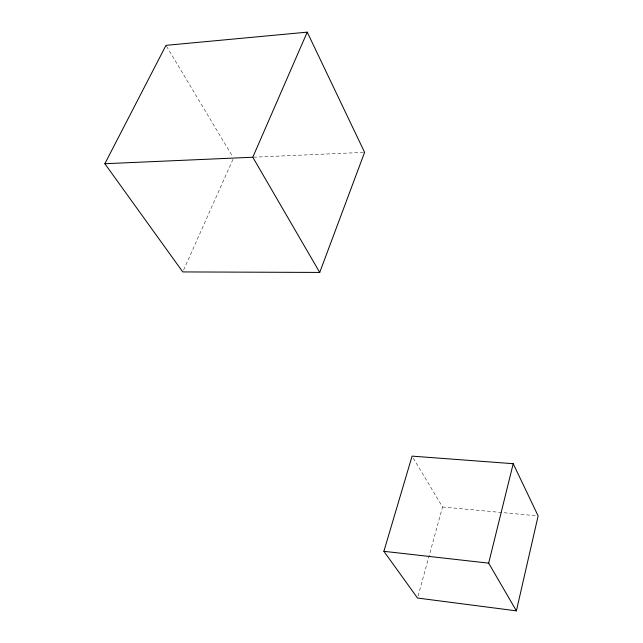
<?xml version="1.0" encoding="UTF-8"?>
<svg xmlns="http://www.w3.org/2000/svg" width="643" height="643" viewBox="0 0 643 643"><rect width="100%" height="100%" fill="white"/><g stroke="black" fill="none" stroke-linecap="round" stroke-linejoin="round"><path stroke-width="0.48" stroke-dasharray="3.21 2.41" d="M418.054 596.101L442.545 506.989L413.095 457.824M183.577 270.108L233.112 158.99M253.527 157.205L363.592 152.383M442.545 506.989L536.149 515.734M166.497 46.208L232.485 156.362"/><path stroke-width="0.96" d="M516.393 610.85L538.135 515.919L513.21 463.699L412.083 456.136L383.887 551.316L417.516 598.038L516.393 610.85L488.672 563.155L513.21 463.699M319.732 272.431L364.597 152.335L307.225 32.15L165.982 45.348L104.865 163.716L182.765 271.925L319.732 272.431L252.787 157.23L307.225 32.15M104.865 163.716L252.787 157.23M383.887 551.316L488.672 563.155"/></g></svg>
